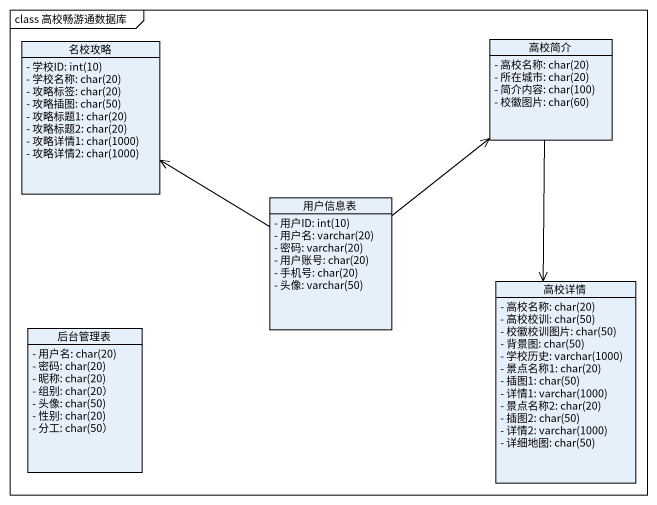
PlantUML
@startuml
mainframe class 高校畅游通数据库
hide circle
hide empty members
skinparam classAttributeIconSize 0
class 名校攻略 {
  {field} - 学校ID: int(10)
  {field} - 学校名称: char(20)
  {field} - 攻略标签: char(20)
  {field} - 攻略插图: char(50)
  {field} - 攻略标题1: char(20)
  {field} - 攻略标题2: char(20)
  {field} - 攻略详情1: char(1000)
  {field} - 攻略详情2: char(1000)
}
class 高校简介 {
  {field} - 高校名称: char(20)
  {field} - 所在城市: char(20)
  {field} - 简介内容: char(100)
  {field} - 校徽图片: char(60)
}
class 用户信息表 {
  {field} - 用户ID: int(10)
  {field} - 用户名: varchar(20)
  {field} - 密码: varchar(20)
  {field} - 用户账号: char(20)
  {field} - 手机号: char(20)
  {field} - 头像: varchar(50)
}
class 高校详情 {
  {field} - 高校名称: char(20)
  {field} - 高校校训: char(50)
  {field} - 校徽校训图片: char(50)
  {field} - 背景图: char(50)
  {field} - 学校历史: varchar(1000)
  {field} - 景点名称1: char(20)
  {field} - 插图1: char(50)
  {field} - 详情1: varchar(1000)
  {field} - 景点名称2: char(20)
  {field} - 插图2: char(50)
  {field} - 详情2: varchar(1000)
  {field} - 详细地图: char(50)
}
class 后台管理表 {
  {field} - 用户名: char(20)
  {field} - 密码: char(20)
  {field} - 昵称: char(20)
  {field} - 组别: char(20）
  {field} - 头像: char(50)
  {field} - 性别: char(20)
  {field} - 分工: char(50）
}
高校简介 --> 高校详情
用户信息表 -up-> 名校攻略
用户信息表 -up-> 高校简介
@enduml
